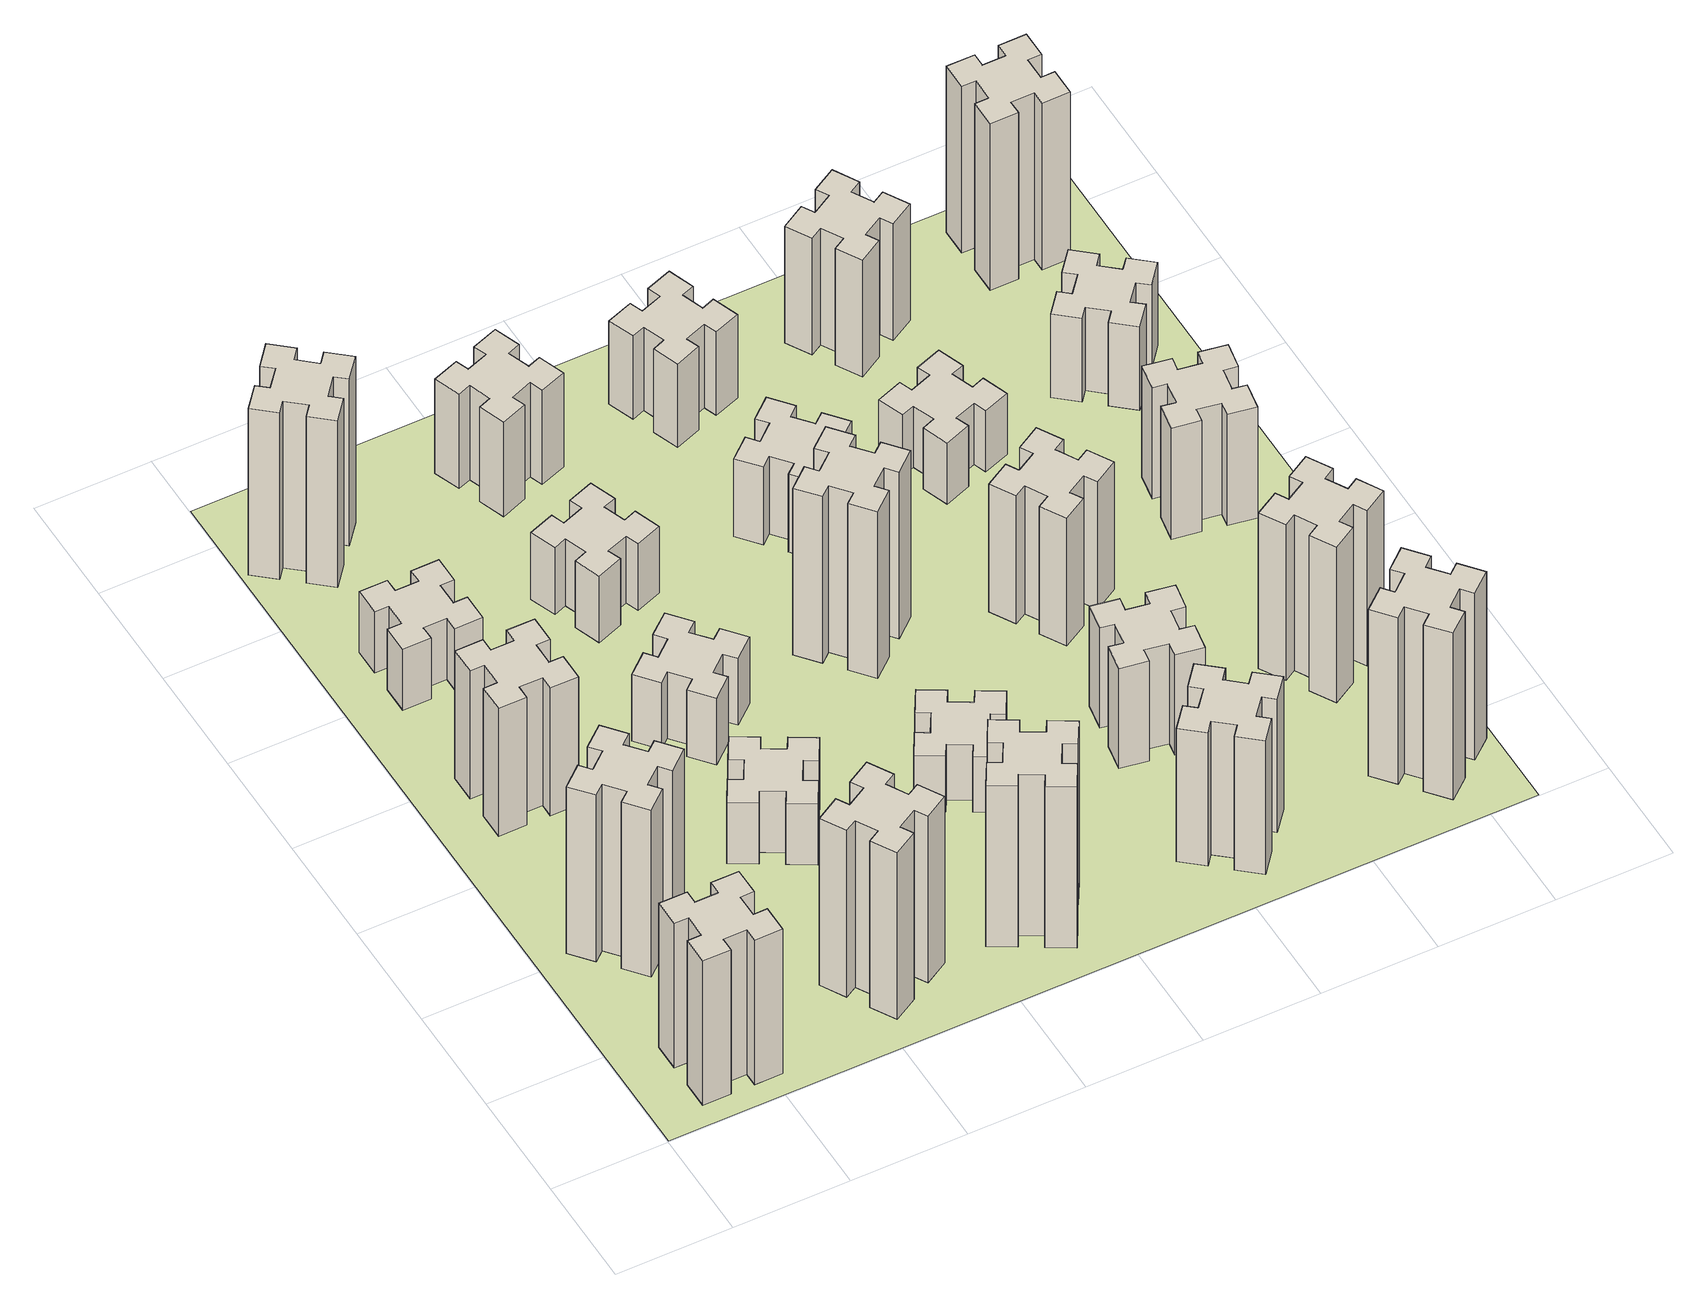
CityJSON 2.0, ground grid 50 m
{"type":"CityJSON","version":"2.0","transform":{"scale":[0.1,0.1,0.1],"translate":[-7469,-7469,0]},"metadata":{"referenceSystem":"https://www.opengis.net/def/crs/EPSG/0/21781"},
"CityObjects":{
"building1":{"type":"Building","attributes":{"class":"1000","function":"1000","usage":"1000","yearOfConstruction":2016,"roofType":"1000","measuredHeight":78,"storeysAboveGround":30,"storeysBelowGround":0},"geometry":[{"type":"Solid","lod":"1","boundaries":[[[[0,1,2,3,4,5,6,7,8,9,10,11,12,13,14,15,16,17,18,19]],[[17,16,20,21]],[[16,15,22,20]],[[15,14,23,22]],[[14,13,24,23]],[[13,12,25,24]],[[12,11,26,25]],[[11,10,27,26]],[[10,9,28,27]],[[9,8,29,28]],[[8,7,30,29]],[[7,6,31,30]],[[6,5,32,31]],[[5,4,33,32]],[[4,3,34,33]],[[3,2,35,34]],[[2,1,36,35]],[[1,0,37,36]],[[0,19,38,37]],[[19,18,39,38]],[[18,17,21,39]],[[24,25,26,27,28,29,30,31,32,33,34,35,36,37,38,39,21,20,22,23]]]]}]},
"building2":{"type":"Building","attributes":{"class":"1000","function":"1000","usage":"1000","yearOfConstruction":2016,"roofType":"1000","measuredHeight":90,"storeysAboveGround":30,"storeysBelowGround":0},"geometry":[{"type":"Solid","lod":"1","boundaries":[[[[40,41,42,43,44,45,46,47,48,49,50,51,52,53,54,55,56,57,58,59]],[[57,56,60,61]],[[56,55,62,60]],[[55,54,63,62]],[[54,53,64,63]],[[53,52,65,64]],[[52,51,66,65]],[[51,50,67,66]],[[50,49,68,67]],[[49,48,69,68]],[[48,47,70,69]],[[47,46,71,70]],[[46,45,72,71]],[[45,44,73,72]],[[44,43,74,73]],[[43,42,75,74]],[[42,41,76,75]],[[41,40,77,76]],[[40,59,78,77]],[[59,58,79,78]],[[58,57,61,79]],[[64,65,66,67,68,69,70,71,72,73,74,75,76,77,78,79,61,60,62,63]]]]}]},
"building3":{"type":"Building","attributes":{"class":"1000","function":"1000","usage":"1000","yearOfConstruction":2016,"roofType":"1000","measuredHeight":69,"storeysAboveGround":30,"storeysBelowGround":0},"geometry":[{"type":"Solid","lod":"1","boundaries":[[[[80,81,82,83,84,85,86,87,88,89,90,91,92,93,94,95,96,97,98,99]],[[97,96,100,101]],[[96,95,102,100]],[[95,94,103,102]],[[94,93,104,103]],[[93,92,105,104]],[[92,91,106,105]],[[91,90,107,106]],[[90,89,108,107]],[[89,88,109,108]],[[88,87,110,109]],[[87,86,111,110]],[[86,85,112,111]],[[85,84,113,112]],[[84,83,114,113]],[[83,82,115,114]],[[82,81,116,115]],[[81,80,117,116]],[[80,99,118,117]],[[99,98,119,118]],[[98,97,101,119]],[[104,105,106,107,108,109,110,111,112,113,114,115,116,117,118,119,101,100,102,103]]]]}]},
"building4":{"type":"Building","attributes":{"class":"1000","function":"1000","usage":"1000","yearOfConstruction":2016,"roofType":"1000","measuredHeight":33,"storeysAboveGround":30,"storeysBelowGround":0},"geometry":[{"type":"Solid","lod":"1","boundaries":[[[[120,121,122,123,124,125,126,127,128,129,130,131,132,133,134,135,136,137,138,139]],[[137,136,140,141]],[[136,135,142,140]],[[135,134,143,142]],[[134,133,144,143]],[[133,132,145,144]],[[132,131,146,145]],[[131,130,147,146]],[[130,129,148,147]],[[129,128,149,148]],[[128,127,150,149]],[[127,126,151,150]],[[126,125,152,151]],[[125,124,153,152]],[[124,123,154,153]],[[123,122,155,154]],[[122,121,156,155]],[[121,120,157,156]],[[120,139,158,157]],[[139,138,159,158]],[[138,137,141,159]],[[144,145,146,147,148,149,150,151,152,153,154,155,156,157,158,159,141,140,142,143]]]]}]},
"building5":{"type":"Building","attributes":{"class":"1000","function":"1000","usage":"1000","yearOfConstruction":2016,"roofType":"1000","measuredHeight":90,"storeysAboveGround":30,"storeysBelowGround":0},"geometry":[{"type":"Solid","lod":"1","boundaries":[[[[160,161,162,163,164,165,166,167,168,169,170,171,172,173,174,175,176,177,178,179]],[[177,176,180,181]],[[176,175,182,180]],[[175,174,183,182]],[[174,173,184,183]],[[173,172,185,184]],[[172,171,186,185]],[[171,170,187,186]],[[170,169,188,187]],[[169,168,189,188]],[[168,167,190,189]],[[167,166,191,190]],[[166,165,192,191]],[[165,164,193,192]],[[164,163,194,193]],[[163,162,195,194]],[[162,161,196,195]],[[161,160,197,196]],[[160,179,198,197]],[[179,178,199,198]],[[178,177,181,199]],[[184,185,186,187,188,189,190,191,192,193,194,195,196,197,198,199,181,180,182,183]]]]}]},
"building6":{"type":"Building","attributes":{"class":"1000","function":"1000","usage":"1000","yearOfConstruction":2016,"roofType":"1000","measuredHeight":90,"storeysAboveGround":30,"storeysBelowGround":0},"geometry":[{"type":"Solid","lod":"1","boundaries":[[[[200,201,202,203,204,205,206,207,208,209,210,211,212,213,214,215,216,217,218,219]],[[217,216,220,221]],[[216,215,222,220]],[[215,214,223,222]],[[214,213,224,223]],[[213,212,225,224]],[[212,211,226,225]],[[211,210,227,226]],[[210,209,228,227]],[[209,208,229,228]],[[208,207,230,229]],[[207,206,231,230]],[[206,205,232,231]],[[205,204,233,232]],[[204,203,234,233]],[[203,202,235,234]],[[202,201,236,235]],[[201,200,237,236]],[[200,219,238,237]],[[219,218,239,238]],[[218,217,221,239]],[[224,225,226,227,228,229,230,231,232,233,234,235,236,237,238,239,221,220,222,223]]]]}]},
"building7":{"type":"Building","attributes":{"class":"1000","function":"1000","usage":"1000","yearOfConstruction":2016,"roofType":"1000","measuredHeight":33,"storeysAboveGround":30,"storeysBelowGround":0},"geometry":[{"type":"Solid","lod":"1","boundaries":[[[[240,241,242,243,244,245,246,247,248,249,250,251,252,253,254,255,256,257,258,259]],[[257,256,260,261]],[[256,255,262,260]],[[255,254,263,262]],[[254,253,264,263]],[[253,252,265,264]],[[252,251,266,265]],[[251,250,267,266]],[[250,249,268,267]],[[249,248,269,268]],[[248,247,270,269]],[[247,246,271,270]],[[246,245,272,271]],[[245,244,273,272]],[[244,243,274,273]],[[243,242,275,274]],[[242,241,276,275]],[[241,240,277,276]],[[240,259,278,277]],[[259,258,279,278]],[[258,257,261,279]],[[264,265,266,267,268,269,270,271,272,273,274,275,276,277,278,279,261,260,262,263]]]]}]},
"building8":{"type":"Building","attributes":{"class":"1000","function":"1000","usage":"1000","yearOfConstruction":2016,"roofType":"1000","measuredHeight":36,"storeysAboveGround":30,"storeysBelowGround":0},"geometry":[{"type":"Solid","lod":"1","boundaries":[[[[280,281,282,283,284,285,286,287,288,289,290,291,292,293,294,295,296,297,298,299]],[[297,296,300,301]],[[296,295,302,300]],[[295,294,303,302]],[[294,293,304,303]],[[293,292,305,304]],[[292,291,306,305]],[[291,290,307,306]],[[290,289,308,307]],[[289,288,309,308]],[[288,287,310,309]],[[287,286,311,310]],[[286,285,312,311]],[[285,284,313,312]],[[284,283,314,313]],[[283,282,315,314]],[[282,281,316,315]],[[281,280,317,316]],[[280,299,318,317]],[[299,298,319,318]],[[298,297,301,319]],[[304,305,306,307,308,309,310,311,312,313,314,315,316,317,318,319,301,300,302,303]]]]}]},
"building9":{"type":"Building","attributes":{"class":"1000","function":"1000","usage":"1000","yearOfConstruction":2016,"roofType":"1000","measuredHeight":87,"storeysAboveGround":30,"storeysBelowGround":0},"geometry":[{"type":"Solid","lod":"1","boundaries":[[[[320,321,322,323,324,325,326,327,328,329,330,331,332,333,334,335,336,337,338,339]],[[337,336,340,341]],[[336,335,342,340]],[[335,334,343,342]],[[334,333,344,343]],[[333,332,345,344]],[[332,331,346,345]],[[331,330,347,346]],[[330,329,348,347]],[[329,328,349,348]],[[328,327,350,349]],[[327,326,351,350]],[[326,325,352,351]],[[325,324,353,352]],[[324,323,354,353]],[[323,322,355,354]],[[322,321,356,355]],[[321,320,357,356]],[[320,339,358,357]],[[339,338,359,358]],[[338,337,341,359]],[[344,345,346,347,348,349,350,351,352,353,354,355,356,357,358,359,341,340,342,343]]]]}]},
"building10":{"type":"Building","attributes":{"class":"1000","function":"1000","usage":"1000","yearOfConstruction":2016,"roofType":"1000","measuredHeight":36,"storeysAboveGround":30,"storeysBelowGround":0},"geometry":[{"type":"Solid","lod":"1","boundaries":[[[[360,361,362,363,364,365,366,367,368,369,370,371,372,373,374,375,376,377,378,379]],[[377,376,380,381]],[[376,375,382,380]],[[375,374,383,382]],[[374,373,384,383]],[[373,372,385,384]],[[372,371,386,385]],[[371,370,387,386]],[[370,369,388,387]],[[369,368,389,388]],[[368,367,390,389]],[[367,366,391,390]],[[366,365,392,391]],[[365,364,393,392]],[[364,363,394,393]],[[363,362,395,394]],[[362,361,396,395]],[[361,360,397,396]],[[360,379,398,397]],[[379,378,399,398]],[[378,377,381,399]],[[384,385,386,387,388,389,390,391,392,393,394,395,396,397,398,399,381,380,382,383]]]]}]},
"building11":{"type":"Building","attributes":{"class":"1000","function":"1000","usage":"1000","yearOfConstruction":2016,"roofType":"1000","measuredHeight":51,"storeysAboveGround":30,"storeysBelowGround":0},"geometry":[{"type":"Solid","lod":"1","boundaries":[[[[400,401,402,403,404,405,406,407,408,409,410,411,412,413,414,415,416,417,418,419]],[[417,416,420,421]],[[416,415,422,420]],[[415,414,423,422]],[[414,413,424,423]],[[413,412,425,424]],[[412,411,426,425]],[[411,410,427,426]],[[410,409,428,427]],[[409,408,429,428]],[[408,407,430,429]],[[407,406,431,430]],[[406,405,432,431]],[[405,404,433,432]],[[404,403,434,433]],[[403,402,435,434]],[[402,401,436,435]],[[401,400,437,436]],[[400,419,438,437]],[[419,418,439,438]],[[418,417,421,439]],[[424,425,426,427,428,429,430,431,432,433,434,435,436,437,438,439,421,420,422,423]]]]}]},
"building12":{"type":"Building","attributes":{"class":"1000","function":"1000","usage":"1000","yearOfConstruction":2016,"roofType":"1000","measuredHeight":30,"storeysAboveGround":30,"storeysBelowGround":0},"geometry":[{"type":"Solid","lod":"1","boundaries":[[[[440,441,442,443,444,445,446,447,448,449,450,451,452,453,454,455,456,457,458,459]],[[457,456,460,461]],[[456,455,462,460]],[[455,454,463,462]],[[454,453,464,463]],[[453,452,465,464]],[[452,451,466,465]],[[451,450,467,466]],[[450,449,468,467]],[[449,448,469,468]],[[448,447,470,469]],[[447,446,471,470]],[[446,445,472,471]],[[445,444,473,472]],[[444,443,474,473]],[[443,442,475,474]],[[442,441,476,475]],[[441,440,477,476]],[[440,459,478,477]],[[459,458,479,478]],[[458,457,461,479]],[[464,465,466,467,468,469,470,471,472,473,474,475,476,477,478,479,461,460,462,463]]]]}]},
"building13":{"type":"Building","attributes":{"class":"1000","function":"1000","usage":"1000","yearOfConstruction":2016,"roofType":"1000","measuredHeight":90,"storeysAboveGround":30,"storeysBelowGround":0},"geometry":[{"type":"Solid","lod":"1","boundaries":[[[[480,481,482,483,484,485,486,487,488,489,490,491,492,493,494,495,496,497,498,499]],[[497,496,500,501]],[[496,495,502,500]],[[495,494,503,502]],[[494,493,504,503]],[[493,492,505,504]],[[492,491,506,505]],[[491,490,507,506]],[[490,489,508,507]],[[489,488,509,508]],[[488,487,510,509]],[[487,486,511,510]],[[486,485,512,511]],[[485,484,513,512]],[[484,483,514,513]],[[483,482,515,514]],[[482,481,516,515]],[[481,480,517,516]],[[480,499,518,517]],[[499,498,519,518]],[[498,497,501,519]],[[504,505,506,507,508,509,510,511,512,513,514,515,516,517,518,519,501,500,502,503]]]]}]},
"building14":{"type":"Building","attributes":{"class":"1000","function":"1000","usage":"1000","yearOfConstruction":2016,"roofType":"1000","measuredHeight":72,"storeysAboveGround":30,"storeysBelowGround":0},"geometry":[{"type":"Solid","lod":"1","boundaries":[[[[520,521,522,523,524,525,526,527,528,529,530,531,532,533,534,535,536,537,538,539]],[[537,536,540,541]],[[536,535,542,540]],[[535,534,543,542]],[[534,533,544,543]],[[533,532,545,544]],[[532,531,546,545]],[[531,530,547,546]],[[530,529,548,547]],[[529,528,549,548]],[[528,527,550,549]],[[527,526,551,550]],[[526,525,552,551]],[[525,524,553,552]],[[524,523,554,553]],[[523,522,555,554]],[[522,521,556,555]],[[521,520,557,556]],[[520,539,558,557]],[[539,538,559,558]],[[538,537,541,559]],[[544,545,546,547,548,549,550,551,552,553,554,555,556,557,558,559,541,540,542,543]]]]}]},
"building15":{"type":"Building","attributes":{"class":"1000","function":"1000","usage":"1000","yearOfConstruction":2016,"roofType":"1000","measuredHeight":42,"storeysAboveGround":30,"storeysBelowGround":0},"geometry":[{"type":"Solid","lod":"1","boundaries":[[[[560,561,562,563,564,565,566,567,568,569,570,571,572,573,574,575,576,577,578,579]],[[577,576,580,581]],[[576,575,582,580]],[[575,574,583,582]],[[574,573,584,583]],[[573,572,585,584]],[[572,571,586,585]],[[571,570,587,586]],[[570,569,588,587]],[[569,568,589,588]],[[568,567,590,589]],[[567,566,591,590]],[[566,565,592,591]],[[565,564,593,592]],[[564,563,594,593]],[[563,562,595,594]],[[562,561,596,595]],[[561,560,597,596]],[[560,579,598,597]],[[579,578,599,598]],[[578,577,581,599]],[[584,585,586,587,588,589,590,591,592,593,594,595,596,597,598,599,581,580,582,583]]]]}]},
"building16":{"type":"Building","attributes":{"class":"1000","function":"1000","usage":"1000","yearOfConstruction":2016,"roofType":"1000","measuredHeight":45,"storeysAboveGround":30,"storeysBelowGround":0},"geometry":[{"type":"Solid","lod":"1","boundaries":[[[[600,601,602,603,604,605,606,607,608,609,610,611,612,613,614,615,616,617,618,619]],[[617,616,620,621]],[[616,615,622,620]],[[615,614,623,622]],[[614,613,624,623]],[[613,612,625,624]],[[612,611,626,625]],[[611,610,627,626]],[[610,609,628,627]],[[609,608,629,628]],[[608,607,630,629]],[[607,606,631,630]],[[606,605,632,631]],[[605,604,633,632]],[[604,603,634,633]],[[603,602,635,634]],[[602,601,636,635]],[[601,600,637,636]],[[600,619,638,637]],[[619,618,639,638]],[[618,617,621,639]],[[624,625,626,627,628,629,630,631,632,633,634,635,636,637,638,639,621,620,622,623]]]]}]},
"building17":{"type":"Building","attributes":{"class":"1000","function":"1000","usage":"1000","yearOfConstruction":2016,"roofType":"1000","measuredHeight":54,"storeysAboveGround":30,"storeysBelowGround":0},"geometry":[{"type":"Solid","lod":"1","boundaries":[[[[640,641,642,643,644,645,646,647,648,649,650,651,652,653,654,655,656,657,658,659]],[[657,656,660,661]],[[656,655,662,660]],[[655,654,663,662]],[[654,653,664,663]],[[653,652,665,664]],[[652,651,666,665]],[[651,650,667,666]],[[650,649,668,667]],[[649,648,669,668]],[[648,647,670,669]],[[647,646,671,670]],[[646,645,672,671]],[[645,644,673,672]],[[644,643,674,673]],[[643,642,675,674]],[[642,641,676,675]],[[641,640,677,676]],[[640,659,678,677]],[[659,658,679,678]],[[658,657,661,679]],[[664,665,666,667,668,669,670,671,672,673,674,675,676,677,678,679,661,660,662,663]]]]}]},
"building18":{"type":"Building","attributes":{"class":"1000","function":"1000","usage":"1000","yearOfConstruction":2016,"roofType":"1000","measuredHeight":69,"storeysAboveGround":30,"storeysBelowGround":0},"geometry":[{"type":"Solid","lod":"1","boundaries":[[[[680,681,682,683,684,685,686,687,688,689,690,691,692,693,694,695,696,697,698,699]],[[697,696,700,701]],[[696,695,702,700]],[[695,694,703,702]],[[694,693,704,703]],[[693,692,705,704]],[[692,691,706,705]],[[691,690,707,706]],[[690,689,708,707]],[[689,688,709,708]],[[688,687,710,709]],[[687,686,711,710]],[[686,685,712,711]],[[685,684,713,712]],[[684,683,714,713]],[[683,682,715,714]],[[682,681,716,715]],[[681,680,717,716]],[[680,699,718,717]],[[699,698,719,718]],[[698,697,701,719]],[[704,705,706,707,708,709,710,711,712,713,714,715,716,717,718,719,701,700,702,703]]]]}]},
"building19":{"type":"Building","attributes":{"class":"1000","function":"1000","usage":"1000","yearOfConstruction":2016,"roofType":"1000","measuredHeight":33,"storeysAboveGround":30,"storeysBelowGround":0},"geometry":[{"type":"Solid","lod":"1","boundaries":[[[[720,721,722,723,724,725,726,727,728,729,730,731,732,733,734,735,736,737,738,739]],[[737,736,740,741]],[[736,735,742,740]],[[735,734,743,742]],[[734,733,744,743]],[[733,732,745,744]],[[732,731,746,745]],[[731,730,747,746]],[[730,729,748,747]],[[729,728,749,748]],[[728,727,750,749]],[[727,726,751,750]],[[726,725,752,751]],[[725,724,753,752]],[[724,723,754,753]],[[723,722,755,754]],[[722,721,756,755]],[[721,720,757,756]],[[720,739,758,757]],[[739,738,759,758]],[[738,737,741,759]],[[744,745,746,747,748,749,750,751,752,753,754,755,756,757,758,759,741,740,742,743]]]]}]},
"building20":{"type":"Building","attributes":{"class":"1000","function":"1000","usage":"1000","yearOfConstruction":2016,"roofType":"1000","measuredHeight":90,"storeysAboveGround":30,"storeysBelowGround":0},"geometry":[{"type":"Solid","lod":"1","boundaries":[[[[760,761,762,763,764,765,766,767,768,769,770,771,772,773,774,775,776,777,778,779]],[[777,776,780,781]],[[776,775,782,780]],[[775,774,783,782]],[[774,773,784,783]],[[773,772,785,784]],[[772,771,786,785]],[[771,770,787,786]],[[770,769,788,787]],[[769,768,789,788]],[[768,767,790,789]],[[767,766,791,790]],[[766,765,792,791]],[[765,764,793,792]],[[764,763,794,793]],[[763,762,795,794]],[[762,761,796,795]],[[761,760,797,796]],[[760,779,798,797]],[[779,778,799,798]],[[778,777,781,799]],[[784,785,786,787,788,789,790,791,792,793,794,795,796,797,798,799,781,780,782,783]]]]}]},
"building21":{"type":"Building","attributes":{"class":"1000","function":"1000","usage":"1000","yearOfConstruction":2016,"roofType":"1000","measuredHeight":63,"storeysAboveGround":30,"storeysBelowGround":0},"geometry":[{"type":"Solid","lod":"1","boundaries":[[[[800,801,802,803,804,805,806,807,808,809,810,811,812,813,814,815,816,817,818,819]],[[817,816,820,821]],[[816,815,822,820]],[[815,814,823,822]],[[814,813,824,823]],[[813,812,825,824]],[[812,811,826,825]],[[811,810,827,826]],[[810,809,828,827]],[[809,808,829,828]],[[808,807,830,829]],[[807,806,831,830]],[[806,805,832,831]],[[805,804,833,832]],[[804,803,834,833]],[[803,802,835,834]],[[802,801,836,835]],[[801,800,837,836]],[[800,819,838,837]],[[819,818,839,838]],[[818,817,821,839]],[[824,825,826,827,828,829,830,831,832,833,834,835,836,837,838,839,821,820,822,823]]]]}]},
"building22":{"type":"Building","attributes":{"class":"1000","function":"1000","usage":"1000","yearOfConstruction":2016,"roofType":"1000","measuredHeight":84,"storeysAboveGround":30,"storeysBelowGround":0},"geometry":[{"type":"Solid","lod":"1","boundaries":[[[[840,841,842,843,844,845,846,847,848,849,850,851,852,853,854,855,856,857,858,859]],[[857,856,860,861]],[[856,855,862,860]],[[855,854,863,862]],[[854,853,864,863]],[[853,852,865,864]],[[852,851,866,865]],[[851,850,867,866]],[[850,849,868,867]],[[849,848,869,868]],[[848,847,870,869]],[[847,846,871,870]],[[846,845,872,871]],[[845,844,873,872]],[[844,843,874,873]],[[843,842,875,874]],[[842,841,876,875]],[[841,840,877,876]],[[840,859,878,877]],[[859,858,879,878]],[[858,857,861,879]],[[864,865,866,867,868,869,870,871,872,873,874,875,876,877,878,879,861,860,862,863]]]]}]},
"building23":{"type":"Building","attributes":{"class":"1000","function":"1000","usage":"1000","yearOfConstruction":2016,"roofType":"1000","measuredHeight":60,"storeysAboveGround":30,"storeysBelowGround":0},"geometry":[{"type":"Solid","lod":"1","boundaries":[[[[880,881,882,883,884,885,886,887,888,889,890,891,892,893,894,895,896,897,898,899]],[[897,896,900,901]],[[896,895,902,900]],[[895,894,903,902]],[[894,893,904,903]],[[893,892,905,904]],[[892,891,906,905]],[[891,890,907,906]],[[890,889,908,907]],[[889,888,909,908]],[[888,887,910,909]],[[887,886,911,910]],[[886,885,912,911]],[[885,884,913,912]],[[884,883,914,913]],[[883,882,915,914]],[[882,881,916,915]],[[881,880,917,916]],[[880,899,918,917]],[[899,898,919,918]],[[898,897,901,919]],[[904,905,906,907,908,909,910,911,912,913,914,915,916,917,918,919,901,900,902,903]]]]}]},
"building24":{"type":"Building","attributes":{"class":"1000","function":"1000","usage":"1000","yearOfConstruction":2016,"roofType":"1000","measuredHeight":45,"storeysAboveGround":30,"storeysBelowGround":0},"geometry":[{"type":"Solid","lod":"1","boundaries":[[[[920,921,922,923,924,925,926,927,928,929,930,931,932,933,934,935,936,937,938,939]],[[937,936,940,941]],[[936,935,942,940]],[[935,934,943,942]],[[934,933,944,943]],[[933,932,945,944]],[[932,931,946,945]],[[931,930,947,946]],[[930,929,948,947]],[[929,928,949,948]],[[928,927,950,949]],[[927,926,951,950]],[[926,925,952,951]],[[925,924,953,952]],[[924,923,954,953]],[[923,922,955,954]],[[922,921,956,955]],[[921,920,957,956]],[[920,939,958,957]],[[939,938,959,958]],[[938,937,941,959]],[[944,945,946,947,948,949,950,951,952,953,954,955,956,957,958,959,941,940,942,943]]]]}]},
"building25":{"type":"Building","attributes":{"class":"1000","function":"1000","usage":"1000","yearOfConstruction":2016,"roofType":"1000","measuredHeight":90,"storeysAboveGround":30,"storeysBelowGround":0},"geometry":[{"type":"Solid","lod":"1","boundaries":[[[[960,961,962,963,964,965,966,967,968,969,970,971,972,973,974,975,976,977,978,979]],[[977,976,980,981]],[[976,975,982,980]],[[975,974,983,982]],[[974,973,984,983]],[[973,972,985,984]],[[972,971,986,985]],[[971,970,987,986]],[[970,969,988,987]],[[969,968,989,988]],[[968,967,990,989]],[[967,966,991,990]],[[966,965,992,991]],[[965,964,993,992]],[[964,963,994,993]],[[963,962,995,994]],[[962,961,996,995]],[[961,960,997,996]],[[960,979,998,997]],[[979,978,999,998]],[[978,977,981,999]],[[984,985,986,987,988,989,990,991,992,993,994,995,996,997,998,999,981,980,982,983]]]]}]},
"landuse1":{"type":"LandUse","attributes":{"name":"plot1","function":"1010"},"geometry":[{"type":"MultiSurface","lod":"1","boundaries":[[[1000,1001,1002,1003]]]}]}
},
"vertices":[
[265,325,0],[265,225,0],[205,225,0],[205,105,0],[325,105,0],[325,165,0],[425,165,0],[425,105,0],[545,105,0],[545,225,0],[485,225,0],[485,325,0],[545,325,0],[545,445,0],[425,445,0],[425,385,0],[325,385,0],[325,445,0],[205,445,0],[205,325,0],[325,385,780],[325,445,780],[425,385,780],[425,445,780],[545,445,780],[545,325,780],[485,325,780],[485,225,780],[545,225,780],[545,105,780],[425,105,780],[425,165,780],[325,165,780],[325,105,780],[205,105,780],[205,225,780],[265,225,780],[265,325,780],[205,325,780],[205,445,780],
[492,1048,0],[427,1124,0],[473,1163,0],[396,1255,0],[304,1178,0],[343,1132,0],[266,1067,0],[228,1113,0],[136,1036,0],[213,944,0],[259,983,0],[323,906,0],[277,868,0],[354,776,0],[446,853,0],[408,899,0],[484,963,0],[523,917,0],[615,994,0],[538,1086,0],[484,963,900],[523,917,900],[408,899,900],[446,853,900],[354,776,900],[277,868,900],[323,906,900],[259,983,900],[213,944,900],[136,1036,900],[228,1113,900],[266,1067,900],[343,1132,900],[304,1178,900],[396,1255,900],[473,1163,900],[427,1124,900],[492,1048,900],[538,1086,900],[615,994,900],
[325,1745,0],[425,1745,0],[425,1685,0],[545,1685,0],[545,1805,0],[485,1805,0],[485,1905,0],[545,1905,0],[545,2025,0],[425,2025,0],[425,1965,0],[325,1965,0],[325,2025,0],[205,2025,0],[205,1905,0],[265,1905,0],[265,1805,0],[205,1805,0],[205,1685,0],[325,1685,0],[265,1805,690],[205,1805,690],[265,1905,690],[205,1905,690],[205,2025,690],[325,2025,690],[325,1965,690],[425,1965,690],[425,2025,690],[545,2025,690],[545,1905,690],[485,1905,690],[485,1805,690],[545,1805,690],[545,1685,690],[425,1685,690],[425,1745,690],[325,1745,690],[325,1685,690],[205,1685,690],
[485,2545,0],[485,2645,0],[545,2645,0],[545,2765,0],[425,2765,0],[425,2705,0],[325,2705,0],[325,2765,0],[205,2765,0],[205,2645,0],[265,2645,0],[265,2545,0],[205,2545,0],[205,2425,0],[325,2425,0],[325,2485,0],[425,2485,0],[425,2425,0],[545,2425,0],[545,2545,0],[425,2485,330],[425,2425,330],[325,2485,330],[325,2425,330],[205,2425,330],[205,2545,330],[265,2545,330],[265,2645,330],[205,2645,330],[205,2765,330],[325,2765,330],[325,2705,330],[425,2705,330],[425,2765,330],[545,2765,330],[545,2645,330],[485,2645,330],[485,2545,330],[545,2545,330],[545,2425,330],
[1127,255,0],[1214,305,0],[1244,253,0],[1348,313,0],[1288,417,0],[1236,387,0],[1186,474,0],[1238,504,0],[1178,608,0],[1074,548,0],[1104,496,0],[1017,446,0],[987,498,0],[883,438,0],[943,334,0],[995,364,0],[1045,277,0],[993,247,0],[1053,143,0],[1157,203,0],[1045,277,900],[993,247,900],[995,364,900],[943,334,900],[883,438,900],[987,498,900],[1017,446,900],[1104,496,900],[1074,548,900],[1178,608,900],[1238,504,900],[1186,474,900],[1236,387,900],[1288,417,900],[1348,313,900],[1244,253,900],[1214,305,900],[1127,255,900],[1157,203,900],[1053,143,900],
[384,3387,0],[308,3452,0],[346,3498,0],[254,3575,0],[177,3483,0],[223,3444,0],[159,3368,0],[113,3406,0],[36,3314,0],[128,3237,0],[166,3283,0],[243,3219,0],[204,3173,0],[296,3096,0],[373,3188,0],[327,3226,0],[392,3303,0],[438,3264,0],[515,3356,0],[423,3433,0],[392,3303,900],[438,3264,900],[327,3226,900],[373,3188,900],[296,3096,900],[204,3173,900],[243,3219,900],[166,3283,900],[128,3237,900],[36,3314,900],[113,3406,900],[159,3368,900],[223,3444,900],[177,3483,900],[254,3575,900],[346,3498,900],[308,3452,900],[384,3387,900],[423,3433,900],[515,3356,900],
[1186,1117,0],[1236,1204,0],[1288,1174,0],[1348,1278,0],[1244,1338,0],[1214,1286,0],[1127,1336,0],[1157,1388,0],[1053,1448,0],[993,1344,0],[1045,1314,0],[995,1227,0],[943,1257,0],[883,1153,0],[987,1093,0],[1017,1145,0],[1104,1095,0],[1074,1043,0],[1178,983,0],[1238,1087,0],[1104,1095,330],[1074,1043,330],[1017,1145,330],[987,1093,330],[883,1153,330],[943,1257,330],[995,1227,330],[1045,1314,330],[993,1344,330],[1053,1448,330],[1157,1388,330],[1127,1336,330],[1214,1286,330],[1244,1338,330],[1348,1278,330],[1288,1174,330],[1236,1204,330],[1186,1117,330],[1238,1087,330],[1178,983,330],
[1083,1972,0],[1006,1907,0],[968,1953,0],[876,1876,0],[953,1784,0],[999,1823,0],[1063,1746,0],[1017,1708,0],[1094,1616,0],[1186,1693,0],[1148,1739,0],[1224,1803,0],[1263,1757,0],[1355,1834,0],[1278,1926,0],[1232,1888,0],[1167,1964,0],[1213,2003,0],[1136,2095,0],[1044,2018,0],[1167,1964,360],[1213,2003,360],[1232,1888,360],[1278,1926,360],[1355,1834,360],[1263,1757,360],[1224,1803,360],[1148,1739,360],[1186,1693,360],[1094,1616,360],[1017,1708,360],[1063,1746,360],[999,1823,360],[953,1784,360],[876,1876,360],[968,1953,360],[1006,1907,360],[1083,1972,360],[1044,2018,360],[1136,2095,360],
[1657,305,0],[1744,255,0],[1714,203,0],[1818,143,0],[1878,247,0],[1826,277,0],[1876,364,0],[1928,334,0],[1988,438,0],[1884,498,0],[1854,446,0],[1767,496,0],[1797,548,0],[1693,608,0],[1633,504,0],[1685,474,0],[1635,387,0],[1583,417,0],[1523,313,0],[1627,253,0],[1635,387,870],[1583,417,870],[1685,474,870],[1633,504,870],[1693,608,870],[1797,548,870],[1767,496,870],[1854,446,870],[1884,498,870],[1988,438,870],[1928,334,870],[1876,364,870],[1826,277,870],[1878,247,870],[1818,143,870],[1714,203,870],[1744,255,870],[1657,305,870],[1627,253,870],[1523,313,870],
[1106,2475,0],[1200,2509,0],[1220,2453,0],[1333,2494,0],[1292,2607,0],[1236,2586,0],[1202,2680,0],[1258,2700,0],[1217,2813,0],[1104,2772,0],[1125,2716,0],[1031,2682,0],[1010,2738,0],[897,2697,0],[939,2584,0],[995,2605,0],[1029,2511,0],[973,2490,0],[1014,2377,0],[1127,2419,0],[1029,2511,360],[973,2490,360],[995,2605,360],[939,2584,360],[897,2697,360],[1010,2738,360],[1031,2682,360],[1125,2716,360],[1104,2772,360],[1217,2813,360],[1258,2700,360],[1202,2680,360],[1236,2586,360],[1292,2607,360],[1333,2494,360],[1220,2453,360],[1200,2509,360],[1106,2475,360],[1127,2419,360],[1014,2377,360],
[1125,3456,0],[1031,3422,0],[1010,3478,0],[897,3437,0],[939,3324,0],[995,3345,0],[1029,3251,0],[973,3230,0],[1014,3117,0],[1127,3159,0],[1106,3215,0],[1200,3249,0],[1220,3193,0],[1333,3234,0],[1292,3347,0],[1236,3326,0],[1202,3420,0],[1258,3440,0],[1217,3553,0],[1104,3512,0],[1202,3420,510],[1258,3440,510],[1236,3326,510],[1292,3347,510],[1333,3234,510],[1220,3193,510],[1200,3249,510],[1106,3215,510],[1127,3159,510],[1014,3117,510],[973,3230,510],[1029,3251,510],[995,3345,510],[939,3324,510],[897,3437,510],[1010,3478,510],[1031,3422,510],[1125,3456,510],[1104,3512,510],[1217,3553,510],
[1757,1045,0],[1844,995,0],[1814,943,0],[1918,883,0],[1978,987,0],[1926,1017,0],[1976,1104,0],[2028,1074,0],[2088,1178,0],[1984,1238,0],[1954,1186,0],[1867,1236,0],[1897,1288,0],[1793,1348,0],[1733,1244,0],[1785,1214,0],[1735,1127,0],[1683,1157,0],[1623,1053,0],[1727,993,0],[1735,1127,300],[1683,1157,300],[1785,1214,300],[1733,1244,300],[1793,1348,300],[1897,1288,300],[1867,1236,300],[1954,1186,300],[1984,1238,300],[2088,1178,300],[2028,1074,300],[1976,1104,300],[1926,1017,300],[1978,987,300],[1918,883,300],[1814,943,300],[1844,995,300],[1757,1045,300],[1727,993,300],[1623,1053,300],
[1972,1988,0],[1907,2064,0],[1953,2103,0],[1876,2195,0],[1784,2118,0],[1823,2072,0],[1746,2007,0],[1708,2053,0],[1616,1976,0],[1693,1884,0],[1739,1923,0],[1803,1846,0],[1757,1808,0],[1834,1716,0],[1926,1793,0],[1888,1839,0],[1964,1903,0],[2003,1857,0],[2095,1934,0],[2018,2026,0],[1964,1903,900],[2003,1857,900],[1888,1839,900],[1926,1793,900],[1834,1716,900],[1757,1808,900],[1803,1846,900],[1739,1923,900],[1693,1884,900],[1616,1976,900],[1708,2053,900],[1746,2007,900],[1823,2072,900],[1784,2118,900],[1876,2195,900],[1953,2103,900],[1907,2064,900],[1972,1988,900],[2018,2026,900],[2095,1934,900],
[2486,323,0],[2563,259,0],[2524,213,0],[2616,136,0],[2693,228,0],[2647,266,0],[2712,343,0],[2758,304,0],[2835,396,0],[2743,473,0],[2704,427,0],[2628,492,0],[2666,538,0],[2574,615,0],[2497,523,0],[2543,484,0],[2479,408,0],[2433,446,0],[2356,354,0],[2448,277,0],[2479,408,720],[2433,446,720],[2543,484,720],[2497,523,720],[2574,615,720],[2666,538,720],[2628,492,720],[2704,427,720],[2743,473,720],[2835,396,720],[2758,304,720],[2712,343,720],[2647,266,720],[2693,228,720],[2616,136,720],[2524,213,720],[2563,259,720],[2486,323,720],[2448,277,720],[2356,354,720],
[1988,2479,0],[2064,2543,0],[2103,2497,0],[2195,2574,0],[2118,2666,0],[2072,2628,0],[2007,2704,0],[2053,2743,0],[1976,2835,0],[1884,2758,0],[1923,2712,0],[1846,2647,0],[1808,2693,0],[1716,2616,0],[1793,2524,0],[1839,2563,0],[1903,2486,0],[1857,2448,0],[1934,2356,0],[2026,2433,0],[1903,2486,420],[1857,2448,420],[1839,2563,420],[1793,2524,420],[1716,2616,420],[1808,2693,420],[1846,2647,420],[1923,2712,420],[1884,2758,420],[1976,2835,420],[2053,2743,420],[2007,2704,420],[2072,2628,420],[2118,2666,420],[2195,2574,420],[2103,2497,420],[2064,2543,420],[1988,2479,420],[2026,2433,420],[1934,2356,420],
[1865,3456,0],[1771,3422,0],[1750,3478,0],[1637,3437,0],[1679,3324,0],[1735,3345,0],[1769,3251,0],[1713,3230,0],[1754,3117,0],[1867,3159,0],[1846,3215,0],[1940,3249,0],[1960,3193,0],[2073,3234,0],[2032,3347,0],[1976,3326,0],[1942,3420,0],[1998,3440,0],[1957,3553,0],[1844,3512,0],[1942,3420,450],[1998,3440,450],[1976,3326,450],[2032,3347,450],[2073,3234,450],[1960,3193,450],[1940,3249,450],[1846,3215,450],[1867,3159,450],[1754,3117,450],[1713,3230,450],[1769,3251,450],[1735,3345,450],[1679,3324,450],[1637,3437,450],[1750,3478,450],[1771,3422,450],[1865,3456,450],[1844,3512,450],[1957,3553,450],
[2496,1084,0],[2478,985,0],[2419,996,0],[2398,877,0],[2517,857,0],[2527,916,0],[2625,898,0],[2615,839,0],[2733,818,0],[2754,937,0],[2695,947,0],[2712,1045,0],[2771,1035,0],[2792,1153,0],[2674,1174,0],[2664,1115,0],[2565,1132,0],[2576,1191,0],[2457,1212,0],[2437,1094,0],[2565,1132,540],[2576,1191,540],[2664,1115,540],[2674,1174,540],[2792,1153,540],[2771,1035,540],[2712,1045,540],[2695,947,540],[2754,937,540],[2733,818,540],[2615,839,540],[2625,898,540],[2527,916,540],[2517,857,540],[2398,877,540],[2419,996,540],[2478,985,540],[2496,1084,540],[2437,1094,540],[2457,1212,540],
[2475,1744,0],[2525,1657,0],[2473,1627,0],[2533,1523,0],[2637,1583,0],[2607,1635,0],[2694,1685,0],[2724,1633,0],[2828,1693,0],[2768,1797,0],[2716,1767,0],[2666,1854,0],[2718,1884,0],[2658,1988,0],[2554,1928,0],[2584,1876,0],[2497,1826,0],[2467,1878,0],[2363,1818,0],[2423,1714,0],[2497,1826,690],[2467,1878,690],[2584,1876,690],[2554,1928,690],[2658,1988,690],[2718,1884,690],[2666,1854,690],[2716,1767,690],[2768,1797,690],[2828,1693,690],[2724,1633,690],[2694,1685,690],[2607,1635,690],[2637,1583,690],[2533,1523,690],[2473,1627,690],[2525,1657,690],[2475,1744,690],[2423,1714,690],[2363,1818,690],
[2586,2475,0],[2680,2509,0],[2700,2453,0],[2813,2494,0],[2772,2607,0],[2716,2586,0],[2682,2680,0],[2738,2700,0],[2697,2813,0],[2584,2772,0],[2605,2716,0],[2511,2682,0],[2490,2738,0],[2377,2697,0],[2419,2584,0],[2475,2605,0],[2509,2511,0],[2453,2490,0],[2494,2377,0],[2607,2419,0],[2509,2511,330],[2453,2490,330],[2475,2605,330],[2419,2584,330],[2377,2697,330],[2490,2738,330],[2511,2682,330],[2605,2716,330],[2584,2772,330],[2697,2813,330],[2738,2700,330],[2682,2680,330],[2716,2586,330],[2772,2607,330],[2813,2494,330],[2700,2453,330],[2680,2509,330],[2586,2475,330],[2607,2419,330],[2494,2377,330],
[3468,259,0],[3544,323,0],[3583,277,0],[3675,354,0],[3598,446,0],[3552,408,0],[3487,484,0],[3533,523,0],[3456,615,0],[3364,538,0],[3403,492,0],[3326,427,0],[3288,473,0],[3196,396,0],[3273,304,0],[3319,343,0],[3383,266,0],[3337,228,0],[3414,136,0],[3506,213,0],[3383,266,900],[3337,228,900],[3319,343,900],[3273,304,900],[3196,396,900],[3288,473,900],[3326,427,900],[3403,492,900],[3364,538,900],[3456,615,900],[3533,523,900],[3487,484,900],[3552,408,900],[3598,446,900],[3675,354,900],[3583,277,900],[3544,323,900],[3468,259,900],[3506,213,900],[3414,136,900],
[2716,3347,0],[2666,3434,0],[2718,3464,0],[2658,3568,0],[2554,3508,0],[2584,3456,0],[2497,3406,0],[2467,3458,0],[2363,3398,0],[2423,3294,0],[2475,3324,0],[2525,3237,0],[2473,3207,0],[2533,3103,0],[2637,3163,0],[2607,3215,0],[2694,3265,0],[2724,3213,0],[2828,3273,0],[2768,3377,0],[2694,3265,630],[2724,3213,630],[2607,3215,630],[2637,3163,630],[2533,3103,630],[2473,3207,630],[2525,3237,630],[2475,3324,630],[2423,3294,630],[2363,3398,630],[2467,3458,630],[2497,3406,630],[2584,3456,630],[2554,3508,630],[2658,3568,630],[2718,3464,630],[2666,3434,630],[2716,3347,630],[2768,3377,630],[2828,3273,630],
[3215,1004,0],[3265,917,0],[3213,887,0],[3273,783,0],[3377,843,0],[3347,895,0],[3434,945,0],[3464,893,0],[3568,953,0],[3508,1057,0],[3456,1027,0],[3406,1114,0],[3458,1144,0],[3398,1248,0],[3294,1188,0],[3324,1136,0],[3237,1086,0],[3207,1138,0],[3103,1078,0],[3163,974,0],[3237,1086,840],[3207,1138,840],[3324,1136,840],[3294,1188,840],[3398,1248,840],[3458,1144,840],[3406,1114,840],[3456,1027,840],[3508,1057,840],[3568,953,840],[3464,893,840],[3434,945,840],[3347,895,840],[3377,843,840],[3273,783,840],[3213,887,840],[3265,917,840],[3215,1004,840],[3163,974,840],[3103,1078,840],
[3267,1856,0],[3365,1838,0],[3355,1779,0],[3473,1758,0],[3494,1877,0],[3435,1887,0],[3452,1985,0],[3511,1975,0],[3532,2093,0],[3414,2114,0],[3404,2055,0],[3305,2072,0],[3316,2131,0],[3197,2152,0],[3177,2034,0],[3236,2024,0],[3218,1925,0],[3159,1936,0],[3138,1817,0],[3257,1797,0],[3218,1925,600],[3159,1936,600],[3236,2024,600],[3177,2034,600],[3197,2152,600],[3316,2131,600],[3305,2072,600],[3404,2055,600],[3414,2114,600],[3532,2093,600],[3511,1975,600],[3452,1985,600],[3435,1887,600],[3494,1877,600],[3473,1758,600],[3355,1779,600],[3365,1838,600],[3267,1856,600],[3257,1797,600],[3138,1817,600],
[3444,2747,0],[3368,2812,0],[3406,2858,0],[3314,2935,0],[3237,2843,0],[3283,2804,0],[3219,2728,0],[3173,2766,0],[3096,2674,0],[3188,2597,0],[3226,2643,0],[3303,2579,0],[3264,2533,0],[3356,2456,0],[3433,2548,0],[3387,2586,0],[3452,2663,0],[3498,2624,0],[3575,2716,0],[3483,2793,0],[3452,2663,450],[3498,2624,450],[3387,2586,450],[3433,2548,450],[3356,2456,450],[3264,2533,450],[3303,2579,450],[3226,2643,450],[3188,2597,450],[3096,2674,450],[3173,2766,450],[3219,2728,450],[3283,2804,450],[3237,2843,450],[3314,2935,450],[3406,2858,450],[3368,2812,450],[3444,2747,450],[3483,2793,450],[3575,2716,450],
[3285,3325,0],[3385,3325,0],[3385,3265,0],[3505,3265,0],[3505,3385,0],[3445,3385,0],[3445,3485,0],[3505,3485,0],[3505,3605,0],[3385,3605,0],[3385,3545,0],[3285,3545,0],[3285,3605,0],[3165,3605,0],[3165,3485,0],[3225,3485,0],[3225,3385,0],[3165,3385,0],[3165,3265,0],[3285,3265,0],[3225,3385,900],[3165,3385,900],[3225,3485,900],[3165,3485,900],[3165,3605,900],[3285,3605,900],[3285,3545,900],[3385,3545,900],[3385,3605,900],[3505,3605,900],[3505,3485,900],[3445,3485,900],[3445,3385,900],[3505,3385,900],[3505,3265,900],[3385,3265,900],[3385,3325,900],[3285,3325,900],[3285,3265,900],[3165,3265,900],
[5,3705,0],[3705,3705,0],[3705,5,0],[5,5,0]
]}
